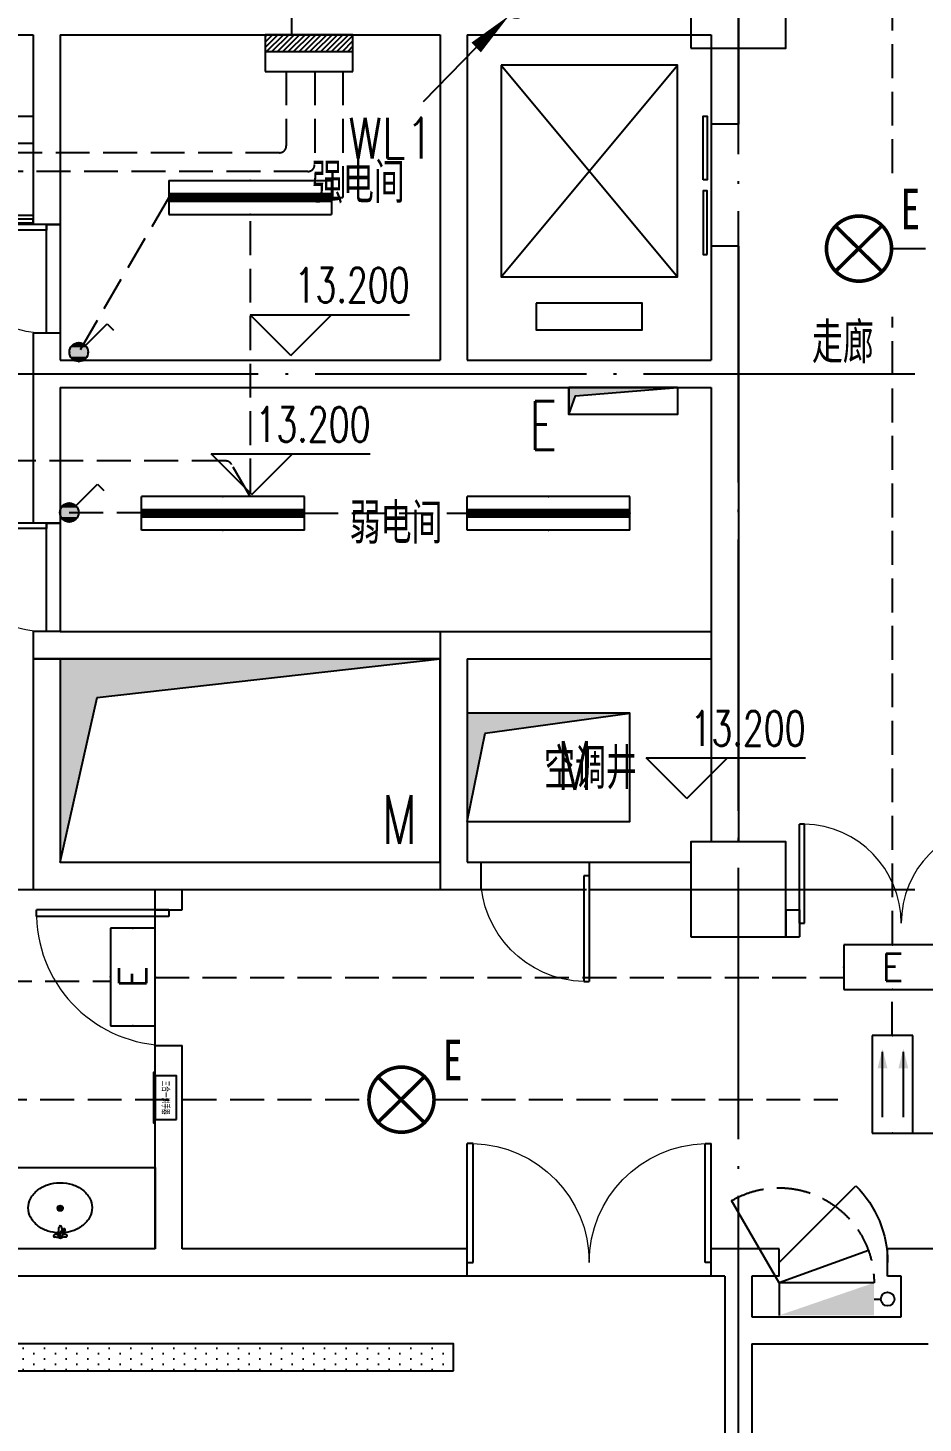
# Model space of a CAD drawing. Extents: x -621157 to 1764546, y -106808 to 741893.
# Drawn here: x 6143 to 12743, y 226066 to 236350 of the extents above; entities that cross this region are included whole.
import ezdxf
from ezdxf.enums import TextEntityAlignment as Align

# ---------------------------------------------------------------- set-up
doc = ezdxf.new("R2010")
doc.units = 0
doc.header["$LTSCALE"] = 1000
doc.header["$MEASUREMENT"] = 0
for name, pattern in [('DASH', [0.35, 0.25, -0.1]), ('XREF-A-101-平面图_t3$0$DASH', [0.35, 0.25, -0.1]), ('XREF-A-101-平面图_t3$0$DOTE', [2.42, 2, -0.2, 0.02, -0.2])]:
    doc.linetypes.add(name, pattern=pattern)
for name, color, linetype in [('0-底图', 7, 'Continuous'), ('E-EQUIP-LGT', 3, 'Continuous'), ('EQUIP', 3, 'Continuous'), ('EQUIP-照明', 3, 'Continuous'), ('SIG_TEXT', 2, 'Continuous'), ('T-EQUP-JT', 7, 'Continuous'), ('TEL_TEXT', 7, 'Continuous'), ('WIRE-应急', 4, 'DASH'), ('WIRE-控制', 6, 'Continuous'), ('XREF-A-101-平面图_t3$0$A-COLUMN', 8, 'Continuous'), ('XREF-A-101-平面图_t3$0$A-DIM_ELEV', 8, 'Continuous'), ('XREF-A-101-平面图_t3$0$A-DOTE', 8, 'Continuous'), ('XREF-A-101-平面图_t3$0$A-PUB_HATCH', 8, 'Continuous'), ('XREF-A-101-平面图_t3$0$A-ROOM-CH', 8, 'Continuous'), ('XREF-A-101-平面图_t3$0$A-STAIR', 8, 'Continuous'), ('XREF-A-101-平面图_t3$0$A-WALL', 8, 'Continuous'), ('XREF-A-101-平面图_t3$0$A-WALL-FILL', 8, 'Continuous'), ('XREF-A-101-平面图_t3$0$A-WINDOW', 8, 'Continuous'), ('XREF-A-101-平面图_t3$0$E-HOLE', 8, 'Continuous'), ('XREF-A-101-平面图_t3$0$I-FURNITURE', 8, 'Continuous'), ('XREF-A-101-平面图_t3$0$I-LVTRY', 8, 'Continuous'), ('XREF-A-101-平面图_t3$0$I-WALL-GYPSUM', 8, 'Continuous'), ('XREF-A-101-平面图_t3$0$LVTRY', 8, 'Continuous'), ('XREF-A-101-平面图_t3$0$M-HOLE', 8, 'Continuous'), ('XREF-A-101-平面图_t3$0$P-EQUIPMENT', 8, 'Continuous'), ('XREF-A-101-平面图_t3$0$水-尺寸', 8, 'Continuous'), ('云线4.22', 1, 'Continuous'), ('设备-照明', 3, 'Continuous')]:
    doc.layers.add(name, color=color, linetype=linetype)
doc.styles.add('_TEL_DIM', font='SIMPLEX', dxfattribs={"width": 0.8, "height": 3.5, "bigfont": 'HZTXT'})
doc.styles.add('DIM_FONT', font='ROMANS', dxfattribs={"width": 0.8, "bigfont": 'HZDXC'})
doc.styles.get("Standard").update_dxf_attribs({"font": 'romans.shx', "bigfont": 'HZDXC.SHX'})
doc.styles.add('STYLE1', font='simhei.ttf')
doc.styles.add('XREF-A-101-平面图_t3$0$-HZDXCROMANS', font='ROMANS.shx', dxfattribs={"bigfont": 'HZDXC.shx'})
doc.styles.add('XREF-A-101-平面图_t3$0$A-101-0-A-106-0(平面图）最终版参照底图_t3$0$XZC', font='simsun.ttc', dxfattribs={"width": 0.8})
doc.styles.add('XREF-A-101-平面图_t3$0$A-STANDARD', font='SIMPLEX', dxfattribs={"bigfont": 'GBCBIG'})
doc.styles.add('XREF-A-101-平面图_t3$0$hzdxcROMANS', font='ROMANS', dxfattribs={"width": 0.8, "bigfont": 'HZDXC'})
doc.linetypes.add('Ground', pattern='A,0.75,-0.125,[135,sr.shx,S=0.1,R=0,X=-0.15,Y=0],0.125,-0.125', length=1.125)
doc.dimstyles.get("Standard").update_dxf_attribs({"dimscale": 100, "dimtxt": 3.5, "dimasz": 1, "dimexe": 2.5, "dimexo": 3, "dimgap": 1.5, "dimtad": 1, "dimdec": 0, "dimzin": 0, "dimdsep": 46, "dimtxsty": 'Standard', "dimblk": 'ARCHTICK', "dimcen": 0.09, "dimadec": 0, "dimazin": 0, "dimtfac": 1, "dimtdec": 0, "dimtix": 1, "dimtmove": 2, "dimatfit": 3, "dimfxl": 0, "dimtolj": 1, "dimtzin": 0, "dimarcsym": 0})

# ---------------------------------------------------------------- blocks, each defined once
blk = doc.blocks.new('XREF-A-101-平面图_t3$0$柱网3F')
at = {"layer": 'XREF-A-101-平面图_t3$0$A-COLUMN'}
for points in [[(9150, -3800), (9850, -3800), (9850, -3100), (9150, -3100)], [(9150, -10350), (9850, -10350), (9850, -9650), (9150, -9650)]]:
    blk.add_lwpolyline(points, close=True, dxfattribs=at)
blk = doc.blocks.new('XREF-A-101-平面图_t3$0$ROOM')
at = {"layer": 'XREF-A-101-平面图_t3$0$A-ROOM-CH', "style": 'XREF-A-101-平面图_t3$0$-HZDXCROMANS', "width": 0.6}
for tag, p in [('中文房间名称', (0, -1000)), ('英文房间名称', (0, -1500))]:
    blk.add_attdef(tag, text='', height=300, dxfattribs=at).set_placement(p, align=Align.CENTER)
blk = doc.blocks.new('_ArchTick')
at = {"color": 0, "linetype": 'ByBlock', "const_width": 0.4}
blk.add_lwpolyline([(-0.5, -0.5), (0.5, 0.5)], dxfattribs=at)
blk = doc.blocks.new('*D25423')
at = {"layer": 'Defpoints', "color": 0}
blk.add_point((0, 0), dxfattribs=at)
blk.add_point((0, 0), dxfattribs=at)
blk.add_point((0, 0), dxfattribs=at)
blk.add_point((0, 0), dxfattribs=at)
at = {"layer": 'XREF-A-101-平面图_t3$0$水-尺寸', "color": 0, "linetype": 'ByBlock', "lineweight": -2}
blk.add_line((0, 300), (0, 250), dxfattribs=at)
blk.add_line((0, 300), (0, 250), dxfattribs=at)
blk.add_arc((0, 0), 0, 180, 180, dxfattribs=at)
at = {"layer": 'XREF-A-101-平面图_t3$0$水-尺寸', "color": 0, "linetype": 'ByBlock', "lineweight": -2, "xscale": 100, "yscale": 100, "zscale": 100}
for rotation in [90, 90.00000000000001]:
    blk.add_blockref('_ArchTick', (0, 0), dxfattribs=dict(at, rotation=rotation))
at = {"layer": 'XREF-A-101-平面图_t3$0$水-尺寸', "color": 0, "insert": (0, 0), "char_height": 350, "attachment_point": 5}
blk.add_mtext('\\A1;0%%d', dxfattribs=at)
blk = doc.blocks.new('XREF-A-101-平面图_t3$0$G$C27600906')
at = {"layer": 'XREF-A-101-平面图_t3$0$A-PUB_HATCH'}
h = blk.add_hatch(color=256, dxfattribs=at)
h.dxf.hatch_style = 1
h.paths.add_polyline_path([(800, 100000), (0, 100000), (0, 99800), (50, 99938)])
at = {"layer": 'XREF-A-101-平面图_t3$0$E-HOLE'}
blk.add_lwpolyline([(0, 100000), (800, 100000), (800, 99800), (0, 99800)], close=True, dxfattribs=at)
blk.add_lwpolyline([(800, 100000), (0, 100000), (0, 99800), (50, 99938), (800, 100000)], dxfattribs=at)
at = {"layer": 'XREF-A-101-平面图_t3$0$E-HOLE', "style": 'XREF-A-101-平面图_t3$0$hzdxcROMANS', "width": 0.7}
blk.add_text('E', height=360, dxfattribs=at).set_placement((-291, 99539))
blk = doc.blocks.new('XREF-A-101-平面图_t3$0$轴网(3)')
at = {"layer": 'XREF-A-101-平面图_t3$0$A-DOTE', "linetype": 'XREF-A-101-平面图_t3$0$DOTE'}
for p, q in [((9500, -3300), (9500, 43300)), ((-3300, 33800), (69800, 33800)), ((-3300, 30000), (69800, 30000))]:
    blk.add_line(p, q, dxfattribs=at)
blk = doc.blocks.new('XREF-A-101-平面图_t3$0$A-101-0-A-106-0(平面图）最终版参照底图_t3$0$A$C852bf139')
at = {"ltscale": 100}
for points in [[(-25, 157), (-345, 157), (-345, 0), (-25, 0)], [(-370, 0), (-370, -13), (0, -13), (0, 0)]]:
    blk.add_lwpolyline(points, close=True, dxfattribs=at)
at = {"style": 'XREF-A-101-平面图_t3$0$A-101-0-A-106-0(平面图）最终版参照底图_t3$0$XZC', "width": 0.6}
blk.add_text('三合一烘手器', height=50, dxfattribs=at).set_placement((-185, 79), align=Align.MIDDLE_CENTER)
blk = doc.blocks.new('XREF-A-101-平面图_t3$0$$lvtry$00000194')
at = {"color": 0}
for p, q in [((-17, -27), (-17, -17)), ((17, -27), (17, -17))]:
    blk.add_line(p, q, dxfattribs=at)
blk.add_lwpolyline([(14, -39, -0.067374), (92, -53, -0.088152), (166, -93, -0.105269), (218, -155, -0.121685), (235, -224, -0.121685), (218, -292, -0.105269), (166, -355, -0.088152), (92, -394, -0.078966), (0, -409, -0.078966), (-92, -394, -0.088152), (-166, -355, -0.105269), (-218, -292, -0.121685), (-235, -224, -0.121685), (-218, -155, -0.105269), (-166, -93, -0.088152), (-92, -53, -0.059935), (-23, -40, -0.059935)], format="xyb", dxfattribs=at)
for centre, radius in [((0, -27), 16.7), ((0, -221), 20), ((0, -221), 15)]:
    blk.add_circle(centre, radius, dxfattribs=at)
for centre, radius, start, end in [((0, -17), 16.7, 0, 180), ((-40, -17), 10.1, 106.6096, 258.1648), ((-64, 250), 259, 274.7069, 282.3732), ((-75, -197), 173, 71.36, 79.1873), ((-29, -63), 6.77, 155.344, 308.3224), ((-171, 35), 166, 324.8411, 338.1337), ((-171, 35), 170, 324.8411, 331.3523), ((-29, -63), 3.37, 155.344, 308.3224), ((100, -178), 170, 132.3141, 138.8253), ((100, -178), 166, 125.5327, 138.8253), ((-12, -42), 10.6, 201.8924, 261.774), ((-381, -99), 372, 2.3982, 6.7627), ((0, -80), 9.9, 201.7837, 338.2163), ((64, 250), 259, 257.6268, 265.2931), ((381, -99), 372, 170.1008, 177.6018), ((75, -197), 173, 100.8127, 110.4191), ((40, -17), 10.1, 281.8352, 73.3904)]:
    blk.add_arc(centre, radius, start, end, dxfattribs=at)
for p in [(0, -27), (0, -221)]:
    blk.add_point(p, dxfattribs=at)
blk = doc.blocks.new('XREF-A-101-平面图_t3$0$G$C5C507F0A')
at = {"layer": 'XREF-A-101-平面图_t3$0$I-FURNITURE', "color": 251, "ltscale": 0.5}
blk.add_lwpolyline([(2800, -4930), (4200, -4930), (4200, -4990), (2800, -4990)], close=True, dxfattribs=at)
at = {"layer": 'XREF-A-101-平面图_t3$0$LVTRY'}
for points in [[(3500, -4990), (4200, -4990), (4200, -4960), (3500, -4960)], [(5100, -12550), (2800, -12550), (2800, -11950), (5100, -11950)]]:
    blk.add_lwpolyline(points, close=True, dxfattribs=at)
at = {"layer": 'XREF-A-101-平面图_t3$0$I-LVTRY', "rotation": 270}
blk.add_blockref('XREF-A-101-平面图_t3$0$A-101-0-A-106-0(平面图）最终版参照底图_t3$0$A$C852bf139', (5100, -11620), dxfattribs=at)
at = {"layer": 'XREF-A-101-平面图_t3$0$LVTRY', "rotation": 180.3060095053976}
blk.add_blockref('XREF-A-101-平面图_t3$0$$lvtry$00000194', (4401, -12471), dxfattribs=at)
blk = doc.blocks.new('*U25213')
at = {"color": 0}
blk.add_line((-450, 100), (450, 100), dxfattribs=at)
for points in [[(-40, 160), (-510, 160), (-510, 130), (-40, 130)], [(510, 130), (40, 130), (40, 160), (510, 160)]]:
    blk.add_lwpolyline(points, close=True, dxfattribs=at)
blk = doc.blocks.new('*U25212')
at = {"color": 0, "xscale": 0.001111111111111111, "yscale": 0.001111111111111111, "zscale": 0.001111111111111111}
blk.add_blockref('*U25213', (0, 0), dxfattribs=at)
blk = doc.blocks.new('XREF-A-101-平面图_t3$0$DOOR2DLIB$SYSLIB$00000107')
at = {"color": 0}
for p, q in [((0.45, 0.975), (0.5, 0.975)), ((0.45, 0), (0.45, 0.975)), ((0.5, 0), (0.5, 0.975)), ((0.5, 0), (0.45, 0))]:
    blk.add_line(p, q, dxfattribs=at)
at = {"color": 0, "lineweight": 13}
blk.add_arc((0.475, 0), 0.975, 91.4693, 180, dxfattribs=at)
blk = doc.blocks.new('XREF-A-101-平面图_t3$0$DOOR2DLIB$SYSLIB$00000108')
at = {"color": 0}
for p, q in [((-0.5, 0), (-0.5, 0.4875)), ((-0.475, 0.4875), (-0.5, 0.4875)), ((-0.475, 0), (-0.475, 0.4875)), ((0.475, 0), (0.475, 0.4875)), ((0.475, 0.4875), (0.5, 0.4875)), ((0.5, 0), (0.5, 0.4875)), ((-0.5, 0), (-0.475, 0)), ((0.5, 0), (0.475, 0))]:
    blk.add_line(p, q, dxfattribs=at)
at = {"color": 0, "lineweight": 13}
for centre, start, end in [((-0.4875, 0), 0, 88.5307), ((0.4875, 0), 91.4693, 180)]:
    blk.add_arc(centre, 0.4875, start, end, dxfattribs=at)
blk = doc.blocks.new('XREF-A-101-平面图_t3$0$DOOR2DLIB$SYSLIB$00000101')
at = {"color": 0}
blk.add_line((0.5, 0), (-0.207, 0.707), dxfattribs=at)
blk.add_arc((0.5, 0), 1, 135, 180, dxfattribs=at)
blk = doc.blocks.new('_LINKPT1')
blk.add_line((0, 0), (0, 0))
blk = doc.blocks.new('55558555')
at = {"layer": 'EQUIP'}
for p, q in [((842997, -26886), (842691, -26886)), ((842691, -26886), (842691, -27620)), ((842698, -26886), (842834, -27022)), ((842743, -26886), (842834, -26977)), ((842788, -26886), (842834, -26932)), ((842834, -26886), (842834, -27620)), ((842834, -26886), (842834, -26886)), ((842997, -27620), (842997, -26886)), ((842691, -26924), (842834, -27067)), ((842691, -26970), (842834, -27112)), ((842691, -27015), (842834, -27158)), ((842691, -27060), (842834, -27203)), ((842691, -27105), (842834, -27248)), ((842691, -27150), (842834, -27293)), ((842691, -27196), (842834, -27339)), ((842691, -27241), (842834, -27384)), ((842691, -27286), (842834, -27429)), ((842691, -27331), (842834, -27474)), ((842691, -27377), (842834, -27519)), ((842691, -27422), (842834, -27565)), ((842691, -27467), (842834, -27610)), ((842691, -27512), (842799, -27620)), ((842691, -27557), (842754, -27620)), ((842691, -27603), (842708, -27620)), ((842691, -27620), (842997, -27620))]:
    blk.add_line(p, q, dxfattribs=at)
at = {"layer": 'EQUIP', "xscale": 426.3959040000336, "yscale": 426.3959040000336, "zscale": 426.3959040000336, "rotation": 270}
blk.add_blockref('_LINKPT1', (842691, -27286), dxfattribs=at)
at = {"layer": 'EQUIP', "width": 0.8, "flags": 9}
blk.add_attdef('A', (842691, -27286), '', height=0.0128, rotation=270, dxfattribs=at)
blk.add_attdef('A', (842691, -27286), '', height=0.0128, rotation=270, dxfattribs=at)
blk = doc.blocks.new('G$CA8AFCB39')
at = {"color": 1, "xscale": 0.8829819692438469, "yscale": 0.8829819692438469, "zscale": 0.8829819693715837, "rotation": 270}
blk.add_blockref('55558555', (30398, 640381), dxfattribs=at)
blk = doc.blocks.new('HC002633132082')
at = {"layer": 'EQUIP-照明', "color": 0, "linetype": 'Continuous', "const_width": 0.267}
blk.add_lwpolyline([(-2.37, 0, 1), (2.43, 0, 1)], format="xyb", close=True, dxfattribs=at)
for points in [[(-1.7, 1.67), (1.7, -1.67)], [(-1.7, -1.67), (-1.7, -1.67), (1.7, 1.67)]]:
    blk.add_lwpolyline(points, dxfattribs=at)
at = {"layer": 'EQUIP-照明', "color": 0}
blk.add_point((0, 0), dxfattribs=at)
at = {"color": 0, "width": 0.7}
blk.add_attdef('PSFHATT', (4.48, -2.4), '', height=0.025, dxfattribs=at)
at = {"layer": 'EQUIP-照明', "color": 0, "style": 'STYLE1', "width": 0.7}
blk.add_text('E', height=3, dxfattribs=at).set_placement((3.81, 1.42), align=Align.CENTER)
at = {"layer": 'EQUIP-照明', "color": 0, "style": '_TEL_DIM', "flags": 1}
blk.add_attdef('A', text='', height=0.0001, dxfattribs=at).set_placement((0.03, 0), align=Align.MIDDLE_CENTER)
blk = doc.blocks.new('HC002649110740')
at = {"layer": 'EQUIP-照明', "color": 0}
for p, q in [((3.6, 3.3), (-3.6, 3.3)), ((-3.6, 3.3), (-3.6, 0)), ((3.6, 0), (3.6, 3.3)), ((-3.6, 0), (3.6, 0))]:
    blk.add_line(p, q, dxfattribs=at)
for p in [(0, 3.3), (-3.6, 1.65), (3.6, 1.65), (0, 0)]:
    blk.add_point(p, dxfattribs=at)
at = {"color": 0, "width": 0.7}
blk.add_attdef('PSFHATT', (9.31, 0), '', height=0.025, dxfattribs=at)
at = {"layer": 'EQUIP-照明', "color": 0, "style": '_TEL_DIM'}
blk.add_attdef('$TEXT$', text='', height=2, dxfattribs=at).set_placement((0, 1.65), align=Align.MIDDLE_CENTER)
at = {"layer": 'EQUIP-照明', "color": 0, "style": '_TEL_DIM', "flags": 1}
blk.add_attdef('A', text='', height=0.0001, dxfattribs=at).set_placement((0, 0), align=Align.MIDDLE_CENTER)
blk = doc.blocks.new('HC002651110953')
at = {"layer": 'E-EQUIP-LGT', "color": 0}
for p, q in [((-7.2, 1.5), (-7.2, -1.5)), ((0, 1.5), (-7.2, 1.5)), ((0, -1.5), (0, 1.5)), ((-6, 0.74), (-1.2, 0.74)), ((-6, -0.8), (-1.2, -0.8)), ((-7.2, -1.5), (0, -1.5))]:
    blk.add_line(p, q, dxfattribs=at)
for p in [(-7.2, 0), (0, 0)]:
    blk.add_point(p, dxfattribs=at)
for points in [[(-2.4, 0.38), (-0.96, 0.74), (-2.4, 1.1)], [(-2.4, -1.16), (-0.96, -0.8), (-2.4, -0.44)]]:
    blk.add_solid(points, dxfattribs=at)
at = {"color": 0, "width": 0.7}
blk.add_attdef('PSFHATT', (0.02, -1.5), '', height=0.025, dxfattribs=at)
at = {"layer": 'E-EQUIP-LGT', "color": 0, "style": '_TEL_DIM', "flags": 1}
for tag in ['A', 'REMARK']:
    blk.add_attdef(tag, text='', height=0.0001, dxfattribs=at).set_placement((-3.6, -1.5), align=Align.MIDDLE_CENTER)
blk = doc.blocks.new('$equip_U$00000103(3T96GD2-PC)')
for p, q in [((-1.2, 0.25), (1.2, 0.25)), ((-1.2, 0.25), (-1.2, -0.25)), ((1.2, 0.25), (1.2, -0.25)), ((-1.2, -0.25), (1.2, -0.25))]:
    blk.add_line(p, q)
at = {"const_width": 0.14}
blk.add_lwpolyline([(-1.2, 0), (1.2, 0)], dxfattribs=at)
for p in [(0, 0.25), (-1.2, 0), (1.2, 0), (0, -0.25)]:
    blk.add_point(p)
at = {"color": 7, "style": '_TEL_DIM', "flags": 1}
for tag in ['A', 'REMARK']:
    blk.add_attdef(tag, text='', height=0.00002, dxfattribs=at).set_placement((0, 0), align=Align.MIDDLE_CENTER)
blk = doc.blocks.new('$equip_U$00000113(3T96GD2-PC)')
blk.add_blockref('$equip_U$00000103(3T96GD2-PC)', (0, 0))
at = {"color": 7, "style": '_TEL_DIM', "flags": 1}
for tag in ['A', 'REMARK']:
    blk.add_attdef(tag, text='', height=0.00002, dxfattribs=at).set_placement((0, 0), align=Align.MIDDLE_CENTER)
blk = doc.blocks.new('$equip_U$00000128(7WHLKQ2-PC)')
blk.add_blockref('$equip_U$00000113(3T96GD2-PC)', (0, 0))
at = {"color": 7, "style": '_TEL_DIM', "flags": 1}
blk.add_attdef('A', text='', height=0.00002, dxfattribs=at).set_placement((0, 0), align=Align.MIDDLE_CENTER)
blk = doc.blocks.new('*X14702')
at = {"color": 0, "linetype": 'Continuous'}
for p, q in [((192.59, 446.72), (193.93, 448.06)), ((192.65, 447.21), (193.44, 448)), ((192.67, 446.38), (194.27, 447.98)), ((192.81, 446.1), (194.55, 447.84)), ((193.01, 445.87), (194.78, 447.64)), ((193.27, 445.7), (194.95, 447.39)), ((193.58, 445.59), (195.06, 447.07)), ((193.98, 445.57), (195.08, 446.67))]:
    blk.add_line(p, q, dxfattribs=at)
blk = doc.blocks.new('HC001445')
at = {"color": 4, "linetype": 'Continuous'}
for p, q in [((0.132, 0.058), (3.238, 3.233)), ((-5.47, -5.531), (-2.364, -2.356))]:
    blk.add_line(p, q, dxfattribs=at)
for points in [[(3.238, 3.233, 0.8, 0, 0), (5.189, 5.119, 0, 0, 0)], [(-2.364, -2.356, 0.8, 0, 0), (-0.412, -0.47, 0, 0, 0)]]:
    blk.add_lwpolyline(points, format="xyseb", dxfattribs=at)
blk.add_circle((0, 0), 0.625, dxfattribs=at)
at = {"color": 4, "linetype": 'Continuous', "xscale": 0.5, "yscale": 0.5, "zscale": 0.5}
blk.add_blockref('*X14702', (-96.918, -223.407), dxfattribs=at)
blk = doc.blocks.new('HC002557118160')
at = {"layer": 'EQUIP-照明', "color": 0}
for p, q in [((0.74, 1.78), (3.13, 4.17)), ((3.13, 4.17), (3.83, 3.46))]:
    blk.add_line(p, q, dxfattribs=at)
blk.add_circle((0, 1.04), 1.04, dxfattribs=at)
for p in [(0, 2.08), (-1.04, 1.04), (0, 0), (1.04, 1.04)]:
    blk.add_point(p, dxfattribs=at)
for points in [[(-0.9, 1.56), (0.9, 1.56), (-1.04, 1.04), (1.04, 1.04)], [(-0.52, 1.94), (0.52, 1.94), (-0.9, 1.56), (0.9, 1.56)], [(0, 2.08), (0, 2.08), (-0.52, 1.94), (0.52, 1.94)], [(-0.9, 0.52), (0.9, 0.52), (-1.04, 1.04), (1.04, 1.04)], [(-0.52, 0.14), (0.52, 0.14), (-0.9, 0.52), (0.9, 0.52)], [(0, 0), (0, 0), (-0.52, 0.14), (0.52, 0.14)]]:
    blk.add_solid(points, dxfattribs=at)
at = {"layer": 'TEL_TEXT', "color": 0, "style": '_TEL_DIM', "flags": 1}
blk.add_attdef('A', text='', height=0.0001, dxfattribs=at).set_placement((0, 0), align=Align.MIDDLE_CENTER)
at = {"layer": '云线4.22', "color": 0, "style": '_TEL_DIM', "width": 0.7}
blk.add_attdef('PSFHATT', (3.85, 0), '', height=0.025, dxfattribs=at)
blk = doc.blocks.new('XREF-A-101-平面图_t3$0$单出口消火栓新')
for p, q in [((-240, 700), (-846.2, 1050)), ((-479.4, 42.2), (-240, 700)), ((-240, 0), (-240, 700)), ((-240, 700), (0, 700))]:
    blk.add_line(p, q)
at = {"color": 0, "linetype": 'XREF-A-101-平面图_t3$0$DASH'}
blk.add_arc((-240, 700), 700, 150, 270, dxfattribs=at)
blk.add_solid([(-240, 0), (0, 0), (0, 700)])
at = {"layer": 'XREF-A-101-平面图_t3$0$水-尺寸', "linetype": 'ByBlock'}
dim = blk.add_angular_dim_3p(base=(0, 0), center=(0, 0), p1=(0, 0), p2=(0, 0), dimstyle='Standard', dxfattribs=at)
dim.commit()
dim.dimension.update_dxf_attribs({"geometry": '*D25423', "text_midpoint": (0, 0)})
blk = doc.blocks.new('*U25256')
at = {"layer": 'XREF-A-101-平面图_t3$0$P-EQUIPMENT', "color": 10}
blk.add_line((0, 120), (50, 120), dxfattribs=at)
at = {"layer": 'XREF-A-101-平面图_t3$0$P-EQUIPMENT'}
blk.add_circle((100, 120), 50, dxfattribs=at)
at = {"layer": 'XREF-A-101-平面图_t3$0$P-EQUIPMENT', "xscale": -1, "rotation": 90}
blk.add_blockref('XREF-A-101-平面图_t3$0$单出口消火栓新', (0, 0), dxfattribs=at)
blk = doc.blocks.new('XREF-A-101-平面图_t3$0$G$C156FCA62')
at = {"layer": 'XREF-A-101-平面图_t3$0$P-EQUIPMENT'}
blk.add_blockref('*U25256', (10500, 226860), dxfattribs=at)
blk = doc.blocks.new('*U25374')
at = {"layer": 'XREF-A-101-平面图_t3$0$P-EQUIPMENT', "color": 10}
blk.add_line((0, 120), (50, 120), dxfattribs=at)
at = {"layer": 'XREF-A-101-平面图_t3$0$P-EQUIPMENT'}
blk.add_circle((100, 120), 50, dxfattribs=at)
at = {"layer": 'XREF-A-101-平面图_t3$0$P-EQUIPMENT', "xscale": -1, "rotation": 90}
blk.add_blockref('XREF-A-101-平面图_t3$0$单出口消火栓新', (0, 0), dxfattribs=at)
blk = doc.blocks.new('XREF-A-101-平面图_t3$0$G$C646F86AA')
at = {"layer": 'XREF-A-101-平面图_t3$0$P-EQUIPMENT'}
blk.add_blockref('*U25374', (10500, 226860), dxfattribs=at)
blk = doc.blocks.new('XREF-A-101-平面图_t3')
at = {"layer": 'XREF-A-101-平面图_t3$0$A-PUB_HATCH'}
h = blk.add_hatch(dxfattribs=at)
h.set_pattern_fill('DOTS', color=256, scale=50, angle=270)
h.set_pattern_definition([(270, (200100, 465855), (79.375, -39.6875), [0, -79.375])])
h.paths.add_polyline_path([(207400, 226450), (207400, 226650), (201100, 226650), (201100, 226450)])
at = {"layer": 'XREF-A-101-平面图_t3$0$A-WALL'}
for p, q in [((205300, 227150), (202800, 227150)), ((207500, 227150), (205300, 227150)), ((209400, 227150), (209300, 227150)), ((209400, 227150), (209400, 226750)), ((209600, 227150), (209600, 226850)), ((209800, 227150), (209600, 227150)), ((210700, 227150), (210600, 227150)), ((210700, 226850), (210700, 227150)), ((209600, 226850), (210700, 226850)), ((209400, 226750), (209400, 220350)), ((209600, 226650), (210900, 226650)), ((209600, 226650), (209600, 220350))]:
    blk.add_line(p, q, dxfattribs=at)
at = {"layer": 'XREF-A-101-平面图_t3$0$A-WINDOW'}
blk.add_line((209300, 227150), (207500, 227150), dxfattribs=at)
for points in [[(204400, 234900), (204500, 234900), (204500, 234100), (204400, 234100)], [(204400, 232700), (204500, 232700), (204500, 231900), (204400, 231900)]]:
    blk.add_lwpolyline(points, close=True, dxfattribs=at)
at = {"layer": 'XREF-A-101-平面图_t3$0$M-HOLE'}
blk.add_lwpolyline([(207400, 226450), (207400, 226650), (201100, 226650), (201100, 226450)], close=True, dxfattribs=at)
for name, p in [('XREF-A-101-平面图_t3$0$G$C27600906', (208250, 133700)), ('XREF-A-101-平面图_t3$0$G$C156FCA62', (200000, 0))]:
    blk.add_blockref(name, p)
at = {"layer": 'XREF-A-101-平面图_t3$0$A-COLUMN'}
blk.add_blockref('XREF-A-101-平面图_t3$0$柱网3F', (200000, 240000), dxfattribs=at)
at = {"layer": 'XREF-A-101-平面图_t3$0$A-DOTE'}
blk.add_blockref('XREF-A-101-平面图_t3$0$轴网(3)', (200000, 200000), dxfattribs=at)
at = {"layer": 'XREF-A-101-平面图_t3$0$A-ROOM-CH'}
ref = blk.add_blockref('XREF-A-101-平面图_t3$0$ROOM', (206698, 236059), dxfattribs=at)
ref.add_attrib('中文房间名称', '强电间', dxfattribs={"height": 300, "style": 'XREF-A-101-平面图_t3$0$-HZDXCROMANS', "width": 0.8}).set_placement((206698, 235059), align=Align.CENTER)
ref = blk.add_blockref('XREF-A-101-平面图_t3$0$ROOM', (210270, 234879), dxfattribs=at)
ref.add_attrib('中文房间名称', '走廊', dxfattribs={"height": 300, "style": 'XREF-A-101-平面图_t3$0$-HZDXCROMANS', "width": 0.8}).set_placement((210270, 233879), align=Align.CENTER)
ref = blk.add_blockref('XREF-A-101-平面图_t3$0$ROOM', (206976, 233548), dxfattribs=at)
ref.add_attrib('中文房间名称', '弱电间', dxfattribs={"height": 300, "style": 'XREF-A-101-平面图_t3$0$-HZDXCROMANS', "width": 0.8}).set_placement((206976, 232548), align=Align.CENTER)
ref = blk.add_blockref('XREF-A-101-平面图_t3$0$ROOM', (208409, 231741), dxfattribs=at)
ref.add_attrib('中文房间名称', '空调井', dxfattribs={"height": 300, "style": 'XREF-A-101-平面图_t3$0$-HZDXCROMANS', "width": 0.8}).set_placement((208409, 230741), align=Align.CENTER)
blk.add_blockref('XREF-A-101-平面图_t3$0$G$C5C507F0A', (200100, 239900))
at = {"layer": 'XREF-A-101-平面图_t3$0$A-PUB_HATCH'}
h = blk.add_hatch(color=256, dxfattribs=at)
h.dxf.hatch_style = 1
h.paths.add_polyline_path([(207300, 231700), (204500, 231700), (204500, 230200), (204773, 231414)])
h = blk.add_hatch(color=256, dxfattribs=at)
h.dxf.hatch_style = 1
h.paths.add_polyline_path([(208700, 231300), (207500, 231300), (207500, 230500), (207632, 231152)])
at = {"layer": 'XREF-A-101-平面图_t3$0$A-DIM_ELEV'}
for p, q in [((206201, 233936), (205901, 234236)), ((205901, 234236), (207075, 234236)), ((206201, 233936), (206501, 234236)), ((205912, 232910), (205612, 233210)), ((205612, 233210), (206786, 233210)), ((205912, 232910), (206212, 233210)), ((209120, 230669), (208820, 230969)), ((208820, 230969), (209995, 230969)), ((209120, 230669), (209420, 230969))]:
    blk.add_line(p, q, dxfattribs=at)
at = {"layer": 'XREF-A-101-平面图_t3$0$A-STAIR'}
for p, q in [((207750, 236075), (209050, 234515)), ((207750, 234515), (209050, 236075))]:
    blk.add_line(p, q, dxfattribs=at)
for points in [[(207750, 236075), (207750, 234515), (209050, 234515), (209050, 236075)], [(208010, 234320), (208010, 234125), (208790, 234125), (208790, 234320)]]:
    blk.add_lwpolyline(points, close=True, dxfattribs=at)
at = {"layer": 'XREF-A-101-平面图_t3$0$A-WALL'}
for p, q in [((202800, 235700), (204300, 235700)), ((204300, 235700), (204300, 235500)), ((202900, 235500), (204300, 235500)), ((207300, 231900), (207300, 230000)), ((207300, 231900), (209300, 231900)), ((209300, 231900), (209300, 231700)), ((204300, 231700), (204300, 230000)), ((204500, 231700), (204300, 231700)), ((204500, 231700), (204500, 230200)), ((207500, 231700), (207500, 230200)), ((207500, 231700), (209300, 231700)), ((204500, 230200), (205300, 230200)), ((205300, 230200), (207300, 230200)), ((207300, 230200), (207300, 230000)), ((207500, 230200), (207600, 230200)), ((208400, 230200), (209150, 230200)), ((209150, 230200), (209150, 230000)), ((204300, 230000), (205200, 230000)), ((205200, 229850), (205200, 230000)), ((205400, 229850), (205400, 230000)), ((205400, 230000), (207300, 230000)), ((207300, 230000), (207600, 230000)), ((208400, 230000), (209150, 230000)), ((205200, 227350), (205200, 228850)), ((205400, 227350), (205400, 228850)), ((205200, 227350), (202900, 227350)), ((207500, 227350), (205400, 227350)), ((209500, 227350), (209300, 227350)), ((209800, 227350), (209500, 227350)), ((210800, 227350), (210600, 227350)), ((214500, 227350), (210800, 227350))]:
    blk.add_line(p, q, dxfattribs=at)
for points in [[(207600, 230200), (207600, 230000)], [(208400, 230200), (208400, 230000)], [(205200, 229850), (205400, 229850)], [(205200, 228850), (205400, 228850)], [(207500, 227150), (207500, 227350)], [(209300, 227150), (209300, 227350)], [(209800, 227150), (209800, 227350)], [(210600, 227150), (210600, 227350)]]:
    blk.add_lwpolyline(points, dxfattribs=at)
at = {"layer": 'XREF-A-101-平面图_t3$0$A-WALL-FILL', "color": 171}
for p, q in [((209500, 236500), (209500, 235640)), ((200800, 236300), (204300, 236300)), ((204300, 236300), (204300, 234900)), ((204500, 236300), (207300, 236300)), ((204500, 236300), (204500, 234900)), ((207300, 236300), (207300, 233900)), ((207500, 236300), (209300, 236300)), ((207500, 236300), (207500, 233900)), ((209300, 236300), (209300, 235640)), ((209300, 234740), (209300, 233900)), ((209500, 234740), (209500, 233800)), ((204300, 234100), (204300, 233800)), ((204500, 234100), (204500, 233900)), ((204500, 233900), (207300, 233900)), ((207500, 233900), (209300, 233900)), ((204300, 233800), (204300, 232700)), ((209500, 233800), (209500, 230350)), ((204500, 233700), (204500, 232700)), ((204500, 233700), (207400, 233700)), ((207400, 233700), (209300, 233700)), ((209300, 233700), (209300, 230350)), ((204300, 231900), (204300, 231700)), ((204500, 231900), (207300, 231900)), ((207300, 231900), (207300, 231700)), ((204300, 231700), (207300, 231700)), ((209500, 230350), (209300, 230350))]:
    blk.add_line(p, q, dxfattribs=at)
for points in [[(209500, 235640), (209300, 235640)], [(204500, 234900), (204300, 234900)], [(209500, 234740), (209300, 234740)], [(204500, 234100), (204300, 234100)], [(204500, 232700), (204300, 232700)], [(204500, 231900), (204300, 231900)]]:
    blk.add_lwpolyline(points, dxfattribs=at)
at = {"layer": 'XREF-A-101-平面图_t3$0$A-WINDOW'}
for p, q in [((204500, 234900), (204500, 234100)), ((204500, 232700), (204500, 231900)), ((207600, 230200), (208400, 230200)), ((205200, 228850), (205200, 229850))]:
    blk.add_line(p, q, dxfattribs=at)
at = {"layer": 'XREF-A-101-平面图_t3$0$I-WALL-GYPSUM'}
for p, q in [((209850, 229850), (209950, 229850)), ((209850, 229850), (209850, 229650)), ((209850, 229650), (209950, 229650))]:
    blk.add_line(p, q, dxfattribs=at)
blk.add_lwpolyline([(209950, 229850), (209950, 229650)], dxfattribs=at)
at = {"layer": 'XREF-A-101-平面图_t3$0$M-HOLE'}
for points in [[(204500, 230200), (207300, 230200), (207300, 231700), (204500, 231700)], [(207500, 230500), (208700, 230500), (208700, 231300), (207500, 231300)]]:
    blk.add_lwpolyline(points, close=True, dxfattribs=at)
for points in [[(207300, 231700), (204500, 231700), (204500, 230200), (204773, 231414), (207300, 231700)], [(208700, 231300), (207500, 231300), (207500, 230500), (207632, 231152), (208700, 231300)]]:
    blk.add_lwpolyline(points, dxfattribs=at)
blk.add_blockref('XREF-A-101-平面图_t3$0$G$C646F86AA', (200000, 0))
blk.add_blockref('XREF-A-101-平面图_t3$0$G$C646F86AA', (200000, 0))
at = {"layer": 'XREF-A-101-平面图_t3$0$A-WINDOW'}
for name, p, xscale, yscale, zscale, rotation in [('*U25212', (209400, 235190), 900, -900, 900, 270.0000000000008), ('XREF-A-101-平面图_t3$0$DOOR2DLIB$SYSLIB$00000107', (204400, 234500), -800, -800, -800, 270.0000000000008), ('XREF-A-101-平面图_t3$0$DOOR2DLIB$SYSLIB$00000107', (204400, 232300), -800, -800, -800, 270.0000000000008), ('XREF-A-101-平面图_t3$0$DOOR2DLIB$SYSLIB$00000107', (205300, 229350), 1000, 1000, 1000, 90), ('XREF-A-101-平面图_t3$0$DOOR2DLIB$SYSLIB$00000108', (208400, 227250), 1800, -1800, 1800, 180), ('XREF-A-101-平面图_t3$0$DOOR2DLIB$SYSLIB$00000101', (210200, 227250), 800, -800, 800, 180)]:
    blk.add_blockref(name, p, dxfattribs=dict(at, xscale=xscale, yscale=yscale, zscale=zscale, rotation=rotation))
for name, p, xscale, yscale, zscale in [('XREF-A-101-平面图_t3$0$DOOR2DLIB$SYSLIB$00000108', (210700, 229750), 1500, 1500, 1500), ('XREF-A-101-平面图_t3$0$DOOR2DLIB$SYSLIB$00000107', (208000, 230100), 800, -800, 800)]:
    blk.add_blockref(name, p, dxfattribs=dict(at, xscale=xscale, yscale=yscale, zscale=zscale))
at = {"layer": 'XREF-A-101-平面图_t3$0$A-DIM_ELEV', "color": 7, "style": 'XREF-A-101-平面图_t3$0$A-STANDARD', "width": 0.705882}
for p in [(206228, 234326), (205939, 233300), (209147, 231059)]:
    blk.add_text('13.200', height=255, dxfattribs=at).set_placement(p)
at = {"layer": 'XREF-A-101-平面图_t3$0$M-HOLE', "style": 'XREF-A-101-平面图_t3$0$hzdxcROMANS', "width": 0.7}
for p in [(208164, 230733), (206871, 230335)]:
    blk.add_text('M', height=360, dxfattribs=at).set_placement(p)

msp = doc.modelspace()

# ---------------------------------------------------------------- block references
at = {"layer": '0-底图'}
msp.add_blockref('XREF-A-101-平面图_t3', (-198119, 0), dxfattribs=at)

# ---------------------------------------------------------------- next in the draw order: linework, layer by layer
at = {"layer": 'SIG_TEXT', "color": 2}
msp.add_lwpolyline([(8085, 241104), (8085, 236300)], dxfattribs=at)
at = {"layer": 'WIRE-应急'}
for points in [[(12517, 235280), (12517, 238144)], [(8465, 236030), (8465, 235100)], [(7181, 235100), (6518, 233960)], [(8381, 235100), (8465, 235100)], [(7781, 234925), (7781, 232897)], [(12510, 234723), (13384, 234723)], [(12517, 229592), (12517, 234221)], [(6448, 232778), (6981, 232778)], [(8181, 232772), (9381, 232772)], [(7081, 229350), (12157, 229350)], [(5921, 229323), (6751, 229323)], [(12514, 228922), (12514, 229262)], [(9137, 228450), (12115, 228450)], [(12667, 228202), (15718, 228202)]]:
    msp.add_lwpolyline(points, dxfattribs=at)
for points in [[(8048, 236030), (8048, 235480, -0.414214), (7998, 235430), (4981, 235430, 0.414214), (4931, 235380), (4931, 233790)], [(8257, 236030), (8257, 235342, -0.414214), (8207, 235292), (5534, 235292, 0.414214), (5484, 235242), (5484, 231940)], [(7781, 232897), (7644, 233133, 0.267953), (7601, 233158), (6020, 233158, 0.414214), (5970, 233108), (5970, 229766)], [(5484, 228910), (5484, 228500, 0.414214), (5534, 228450), (8657, 228450)]]:
    msp.add_lwpolyline(points, format="xyb", dxfattribs=at)

# ---------------------------------------------------------------- next in the draw order: block references
at = {"color": 1, "xscale": 0.8829819692438469, "yscale": 0.8829819692438469, "zscale": 0.8829819692438469, "rotation": 270}
msp.add_blockref('55558555', (32279, 980381), dxfattribs=at)
at = {"layer": 'EQUIP-照明', "xscale": 500.0000000023283, "yscale": 500.0000000023283, "zscale": 500.0000000023283}
msp.add_blockref('$equip_U$00000128(7WHLKQ2-PC)', (7781, 235100), dxfattribs=at)
at = {"layer": 'EQUIP-照明', "xscale": 500.0000000023283, "yscale": 500.0000000023283, "zscale": 500.0000000023283, "rotation": 180}
for p in [(7581, 232772), (9981, 232772)]:
    msp.add_blockref('$equip_U$00000128(7WHLKQ2-PC)', p, dxfattribs=at)
at = {"layer": 'T-EQUP-JT', "color": 7, "linetype": 'Continuous', "ltscale": 5, "xscale": 125, "yscale": 125, "zscale": 125}
msp.add_blockref('HC001445', (9743, 236500), dxfattribs=at)
at = {"layer": 'WIRE-控制', "linetype": 'Ground'}
msp.add_blockref('G$CA8AFCB39', (1881, 340000), dxfattribs=at)
at = {"layer": '设备-照明', "xscale": 100, "yscale": 100, "zscale": 100}
for p in [(12267, 234723), (8894, 228450)]:
    msp.add_blockref('HC002633132082', p, dxfattribs=at)
at = {"layer": '设备-照明', "color": 3, "xscale": 66.66666666666666, "yscale": 66.66666666666666, "zscale": 66.66666666666666}
for p in [(6518, 233891), (6448, 232709)]:
    msp.add_blockref('HC002557118160', p, dxfattribs=at)
at = {"layer": '设备-照明'}
ref = msp.add_blockref('HC002649110740', (7081, 229355), dxfattribs=dict(at, xscale=100, yscale=100, zscale=100, rotation=90))
ref.add_attrib('$TEXT$', 'E', dxfattribs={"layer": '0', "color": 0, "height": 200, "rotation": 90, "style": '_TEL_DIM'}).set_placement((6916, 229355), align=Align.MIDDLE_CENTER)
ref = msp.add_blockref('HC002649110740', (12517, 229262), dxfattribs=dict(at, xscale=100, yscale=100, zscale=100))
ref.add_attrib('$TEXT$', 'E', dxfattribs={"layer": '0', "color": 0, "height": 200, "style": '_TEL_DIM'}).set_placement((12517, 229427), align=Align.MIDDLE_CENTER)
at = {"layer": '设备-照明', "xscale": 100, "yscale": 100, "zscale": 100, "rotation": 90}
msp.add_blockref('HC002651110953', (12517, 228922), dxfattribs=at)

# ---------------------------------------------------------------- next in the draw order: texts
at = {"layer": 'SIG_TEXT', "color": 1, "style": 'DIM_FONT', "width": 0.8}
msp.add_text('WL1', height=300, dxfattribs=at).set_placement((9134, 235388), align=Align.RIGHT)

doc.saveas('drawing.dxf')
